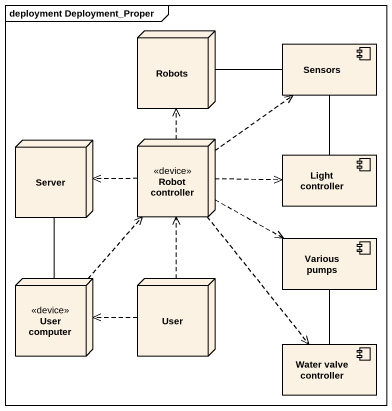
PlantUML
@startuml
mainframe deployment Deployment_Proper
node Robots
component Sensors
node Server
node "Robot controller" as Robot_controller <<device>>
component "Light controller" as Light_controller
component "Various pumps" as Various_pumps
node "User computer" as User_computer <<device>>
node User
component "Water valve controller" as Water_valve_controller
Sensors -left- Robots
Sensors -- Light_controller
Server -- User_computer
Robot_controller .up.> Robots
Robot_controller .up.> Sensors
Robot_controller .left.> Server
Robot_controller .right.> Light_controller
Robot_controller .right.> Various_pumps
Robot_controller ..> Water_valve_controller
Various_pumps -- Water_valve_controller
User_computer .up.> Robot_controller
User .up.> Robot_controller
User .left.> User_computer
@enduml
